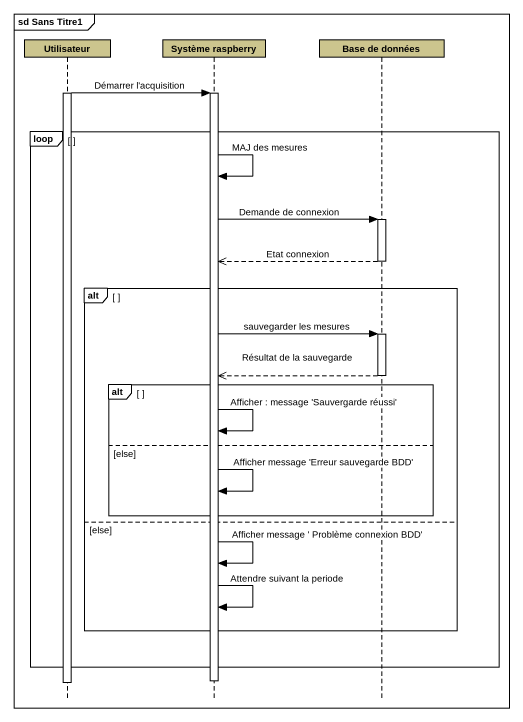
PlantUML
@startuml
mainframe sd Sans Titre1
hide footbox
participant Utilisateur #CCC58E
participant "Système raspberry" as Système_raspberry #CCC58E
participant "Base de données" as Base_de_données #CCC58E

activate Utilisateur
Utilisateur -> Système_raspberry : Démarrer l'acquisition
activate Système_raspberry
loop
  Système_raspberry -> Système_raspberry : MAJ des mesures
  Système_raspberry -> Base_de_données : Demande de connexion
  activate Base_de_données
  Base_de_données -->> Système_raspberry : Etat connexion
  deactivate Base_de_données
  alt
    Système_raspberry -> Base_de_données : sauvegarder les mesures
    activate Base_de_données
    Base_de_données -->> Système_raspberry : Résultat de la sauvegarde
    deactivate Base_de_données
    alt
      Système_raspberry -> Système_raspberry : Afficher : message 'Sauvergarde réussi'
    else else
      Système_raspberry -> Système_raspberry : Afficher message 'Erreur sauvegarde BDD'
    end
  else else
    Système_raspberry -> Système_raspberry : Afficher message ' Problème connexion BDD'
    Système_raspberry -> Système_raspberry : Attendre suivant la periode
  end
end
deactivate Système_raspberry
deactivate Utilisateur
@enduml
